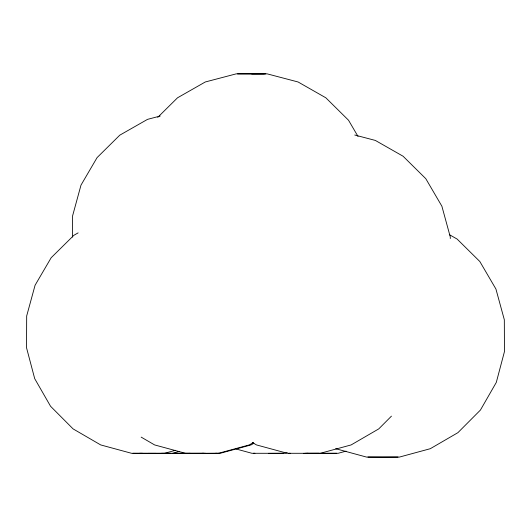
<?xml version="1.0" encoding="UTF-8"?>
<svg xmlns="http://www.w3.org/2000/svg" width="531" height="531" viewBox="0 0 531 531"><rect width="100%" height="100%" fill="white"/><g stroke="black" fill="none" stroke-linecap="round" stroke-linejoin="round"><path stroke-width="0.8" d="M72.508 237.098L72.594 215.865L80.991 185.127L97.08 157.607L119.774 135.179L147.525 119.362L160.203 116.037M391.447 416.138L378.749 428.895L351.13 444.932L320.286 453.295L288.791 453.295M157.747 117.351L177.533 97.797L205.278 81.98L236.189 73.862L267.179 73.862L298.09 81.98L325.835 97.797L348.528 120.232L358.02 136.46M253.499 442.462L249.251 444.932L218.407 453.295M253.871 443.285L251.044 444.932L220.199 453.295L215.44 453.295M78.13 232.87L73.862 235.306L51.168 257.734L35.073 285.253L26.676 315.985L26.55 347.838L34.701 378.636L50.571 406.281L73.086 428.895L100.704 444.932L131.542 453.295L171.048 453.295M175.555 450.295L164.484 453.295L161.517 453.295M179.611 451.363L172.495 453.295L148.016 453.361M287.271 452.651L284.895 453.295L253.4 453.295M346.053 451.151L338.141 453.295L306.646 453.295M237.549 73.862L264.392 73.862M172.648 453.295L205.59 453.295M217.232 453.295L201.933 453.361L218.752 453.295M251.687 73.928L265.819 73.862M189.116 453.361L204.136 453.295M268.427 453.361L283.448 453.295M303.812 453.361L318.839 453.295M321.673 453.361L336.694 453.295M398.011 457.072L367.963 457.072M139.553 453.295L142.52 453.295M190.224 453.295L185.465 453.295L154.621 444.932L141.166 437.119M254.92 453.295L251.953 453.295L236.136 449.007M290.311 453.295L287.344 453.295L256.5 444.932L252.252 442.462M305.199 453.295L308.166 453.295M174.095 453.295L203.725 453.361M132.989 453.295L156.028 453.361M354.741 135.013L375.344 140.43L403.095 156.24L425.789 178.675L441.878 206.194L450.281 236.926L450.288 238.558M335.672 448.702L366.516 457.072L382.984 457.138L399.458 457.072L430.296 448.702L457.914 432.665L480.429 410.058L496.299 382.406L504.45 351.608L504.324 319.762L495.927 289.03L479.832 261.511L457.138 239.076L449.312 234.616"/></g></svg>
